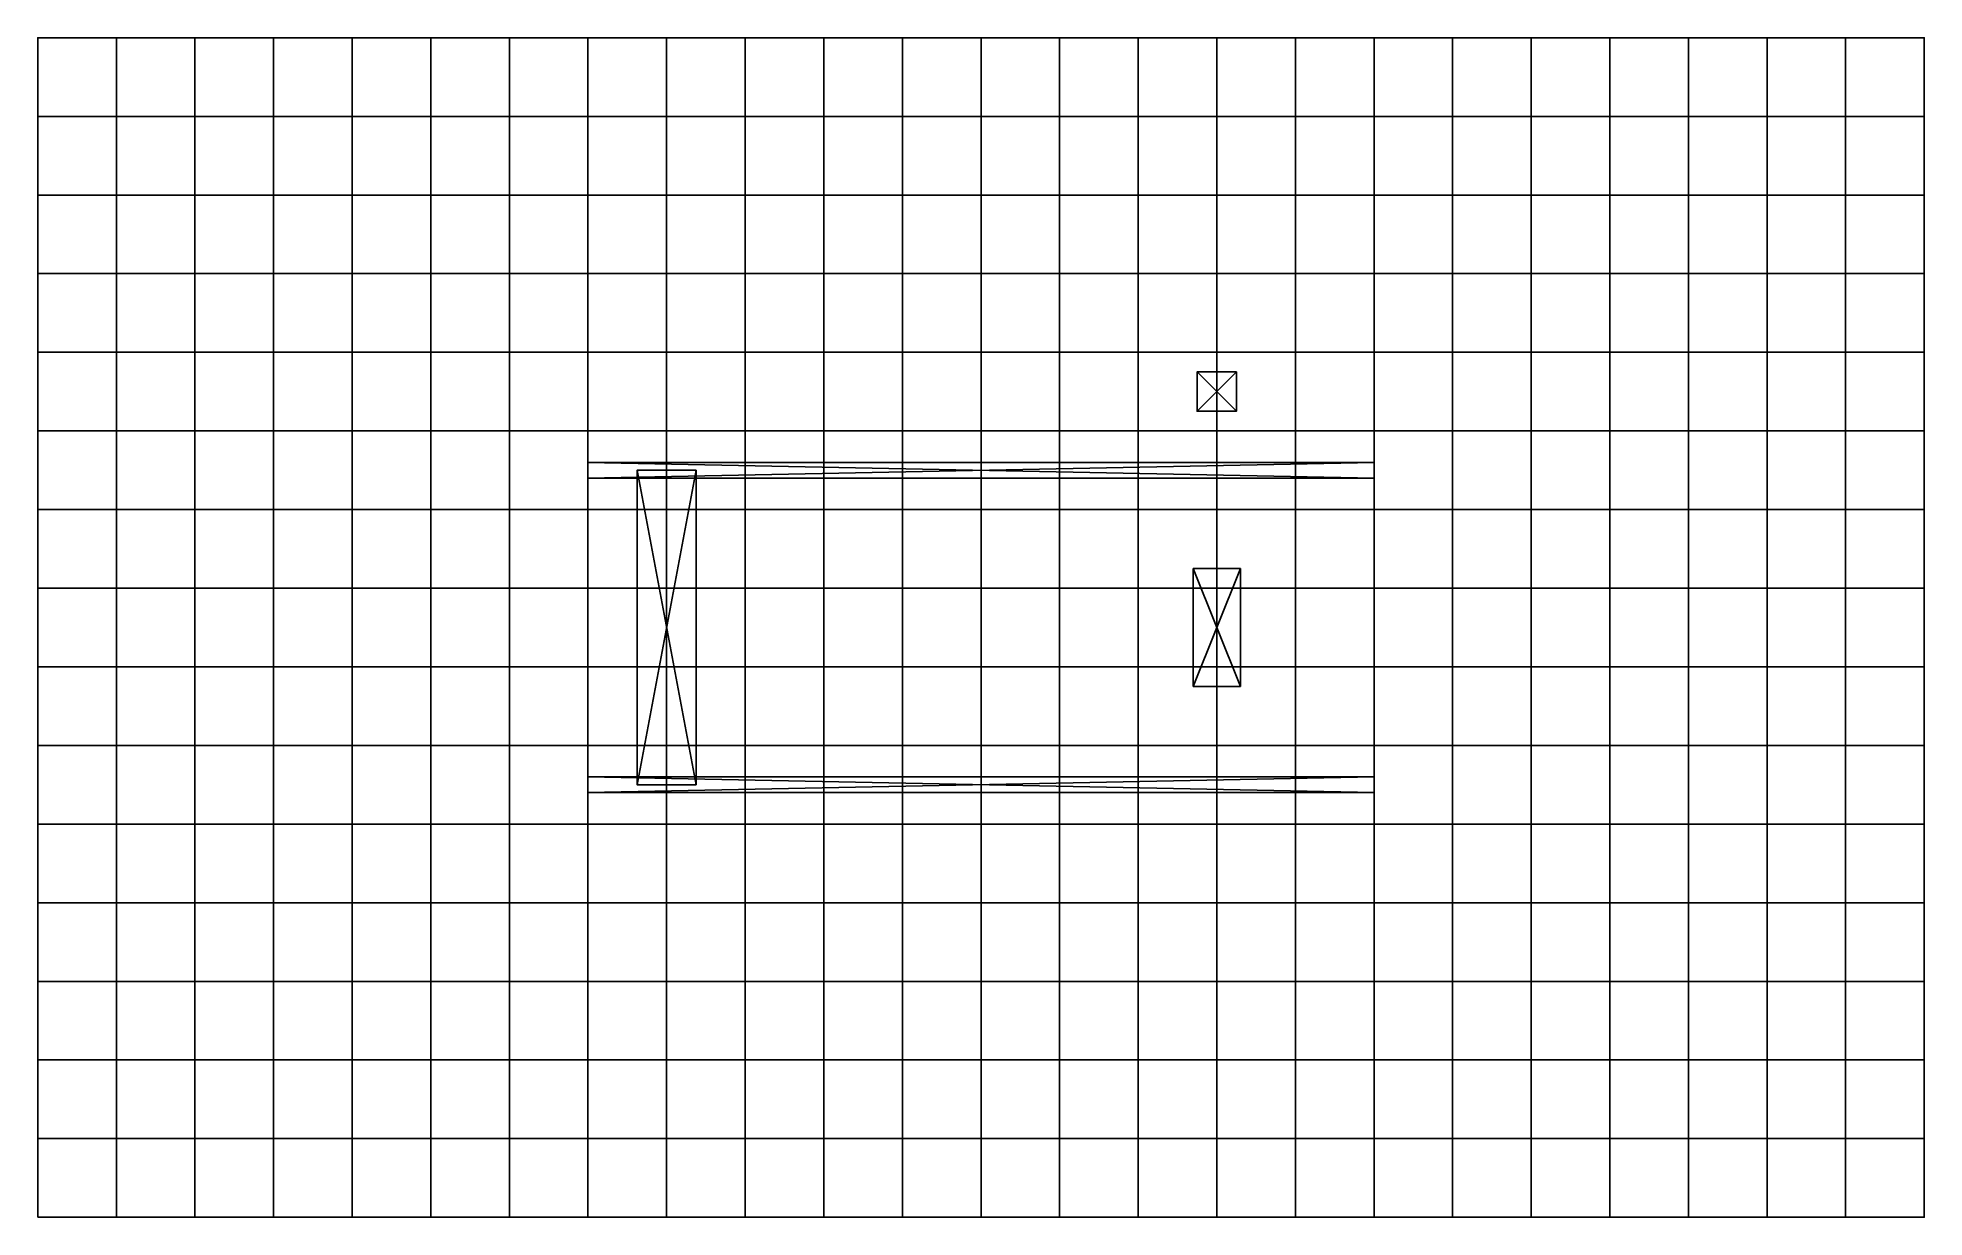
# Model space of a CAD drawing. Header units: metres. Extents: x 0 to 48, y 0 to 30.
import ezdxf

# ---------------------------------------------------------------- set-up
doc = ezdxf.new("R2010")
doc.units = ezdxf.units.M
for name, color, linetype in [('GELAENDE', 3, 'Continuous'), ('MAUER_LINKS', 1, 'Continuous'), ('MAUER_RECHTS', 1, 'Continuous'), ('PFEILER_MITTE', 2, 'Continuous'), ('PFEILER_RAND', 2, 'Continuous'), ('QS_OBERWASSER', 4, 'Continuous'), ('QS_UNTERWASSER', 4, 'Continuous'), ('WEHRKOERPER', 5, 'Continuous')]:
    doc.layers.add(name, color=color, linetype=linetype)

msp = doc.modelspace()

# ---------------------------------------------------------------- linework, layer by layer
at = {"layer": 'GELAENDE'}
for points in [[(0, 28, 99.837), (2, 28, 99.894), (2, 30, 99.954), (0, 30, 99.897)], [(2, 28, 99.894), (4, 28, 99.947), (4, 30, 100.007), (2, 30, 99.954)], [(4, 28, 99.947), (6, 28, 99.993), (6, 30, 100.053), (4, 30, 100.007)], [(6, 28, 99.993), (8, 28, 100.028), (8, 30, 100.088), (6, 30, 100.053)], [(8, 28, 100.028), (10, 28, 100.05), (10, 30, 100.11), (8, 30, 100.088)], [(10, 28, 100.05), (12, 28, 100.057), (12, 30, 100.117), (10, 30, 100.11)], [(12, 28, 100.057), (14, 28, 100.047), (14, 30, 100.106), (12, 30, 100.117)], [(14, 28, 100.047), (16, 28, 100.019), (16, 30, 100.079), (14, 30, 100.106)], [(16, 28, 100.019), (18, 28, 99.975), (18, 30, 100.035), (16, 30, 100.079)], [(18, 28, 99.975), (20, 28, 99.915), (20, 30, 99.975), (18, 30, 100.035)], [(20, 28, 99.915), (22, 28, 99.841), (22, 30, 99.901), (20, 30, 99.975)], [(22, 28, 99.841), (24, 28, 99.757), (24, 30, 99.817), (22, 30, 99.901)], [(24, 28, 99.757), (26, 28, 99.664), (26, 30, 99.724), (24, 30, 99.817)], [(26, 28, 99.664), (28, 28, 99.567), (28, 30, 99.627), (26, 30, 99.724)], [(28, 28, 99.567), (30, 28, 99.47), (30, 30, 99.53), (28, 30, 99.627)], [(30, 28, 99.47), (32, 28, 99.376), (32, 30, 99.436), (30, 30, 99.53)], [(32, 28, 99.376), (34, 28, 99.289), (34, 30, 99.349), (32, 30, 99.436)], [(34, 28, 99.289), (36, 28, 99.212), (36, 30, 99.272), (34, 30, 99.349)], [(36, 28, 99.212), (38, 28, 99.148), (38, 30, 99.208), (36, 30, 99.272)], [(38, 28, 99.148), (40, 28, 99.099), (40, 30, 99.159), (38, 30, 99.208)], [(40, 28, 99.099), (42, 28, 99.067), (42, 30, 99.127), (40, 30, 99.159)], [(42, 28, 99.067), (44, 28, 99.052), (44, 30, 99.112), (42, 30, 99.127)], [(44, 28, 99.052), (46, 28, 99.054), (46, 30, 99.114), (44, 30, 99.112)], [(46, 28, 99.054), (48, 28, 99.072), (48, 30, 99.132), (46, 30, 99.114)], [(0, 26, 99.79), (2, 26, 99.847), (2, 28, 99.894), (0, 28, 99.837)], [(2, 26, 99.847), (4, 26, 99.9), (4, 28, 99.947), (2, 28, 99.894)], [(4, 26, 99.9), (6, 26, 99.946), (6, 28, 99.993), (4, 28, 99.947)], [(6, 26, 99.946), (8, 26, 99.982), (8, 28, 100.028), (6, 28, 99.993)], [(8, 26, 99.982), (10, 26, 100.003), (10, 28, 100.05), (8, 28, 100.028)], [(10, 26, 100.003), (12, 26, 100.01), (12, 28, 100.057), (10, 28, 100.05)], [(12, 26, 100.01), (14, 26, 100), (14, 28, 100.047), (12, 28, 100.057)], [(14, 26, 100), (16, 26, 99.972), (16, 28, 100.019), (14, 28, 100.047)], [(16, 26, 99.972), (18, 26, 99.928), (18, 28, 99.975), (16, 28, 100.019)], [(18, 26, 99.928), (20, 26, 99.868), (20, 28, 99.915), (18, 28, 99.975)], [(20, 26, 99.868), (22, 26, 99.795), (22, 28, 99.841), (20, 28, 99.915)], [(22, 26, 99.795), (24, 26, 99.71), (24, 28, 99.757), (22, 28, 99.841)], [(24, 26, 99.71), (26, 26, 99.617), (26, 28, 99.664), (24, 28, 99.757)], [(26, 26, 99.617), (28, 26, 99.52), (28, 28, 99.567), (26, 28, 99.664)], [(28, 26, 99.52), (30, 26, 99.423), (30, 28, 99.47), (28, 28, 99.567)], [(30, 26, 99.423), (32, 26, 99.329), (32, 28, 99.376), (30, 28, 99.47)], [(32, 26, 99.329), (34, 26, 99.242), (34, 28, 99.289), (32, 28, 99.376)], [(34, 26, 99.242), (36, 26, 99.165), (36, 28, 99.212), (34, 28, 99.289)], [(36, 26, 99.165), (38, 26, 99.101), (38, 28, 99.148), (36, 28, 99.212)], [(38, 26, 99.101), (40, 26, 99.052), (40, 28, 99.099), (38, 28, 99.148)], [(40, 26, 99.052), (42, 26, 99.02), (42, 28, 99.067), (40, 28, 99.099)], [(42, 26, 99.02), (44, 26, 99.005), (44, 28, 99.052), (42, 28, 99.067)], [(44, 26, 99.005), (46, 26, 99.007), (46, 28, 99.054), (44, 28, 99.052)], [(46, 26, 99.007), (48, 26, 99.025), (48, 28, 99.072), (46, 28, 99.054)], [(0, 24, 99.759), (2, 24, 99.816), (2, 26, 99.847), (0, 26, 99.79)], [(2, 24, 99.816), (4, 24, 99.869), (4, 26, 99.9), (2, 26, 99.847)], [(4, 24, 99.869), (6, 24, 99.915), (6, 26, 99.946), (4, 26, 99.9)], [(6, 24, 99.915), (8, 24, 99.95), (8, 26, 99.982), (6, 26, 99.946)], [(8, 24, 99.95), (10, 24, 99.972), (10, 26, 100.003), (8, 26, 99.982)], [(10, 24, 99.972), (12, 24, 99.979), (12, 26, 100.01), (10, 26, 100.003)], [(12, 24, 99.979), (14, 24, 99.969), (14, 26, 100), (12, 26, 100.01)], [(14, 24, 99.969), (16, 24, 99.941), (16, 26, 99.972), (14, 26, 100)], [(16, 24, 99.941), (18, 24, 99.897), (18, 26, 99.928), (16, 26, 99.972)], [(18, 24, 99.897), (20, 24, 99.837), (20, 26, 99.868), (18, 26, 99.928)], [(20, 24, 99.837), (22, 24, 99.763), (22, 26, 99.795), (20, 26, 99.868)], [(22, 24, 99.763), (24, 24, 99.679), (24, 26, 99.71), (22, 26, 99.795)], [(24, 24, 99.679), (26, 24, 99.586), (26, 26, 99.617), (24, 26, 99.71)], [(26, 24, 99.586), (28, 24, 99.489), (28, 26, 99.52), (26, 26, 99.617)], [(28, 24, 99.489), (30, 24, 99.392), (30, 26, 99.423), (28, 26, 99.52)], [(30, 24, 99.392), (32, 24, 99.298), (32, 26, 99.329), (30, 26, 99.423)], [(32, 24, 99.298), (34, 24, 99.211), (34, 26, 99.242), (32, 26, 99.329)], [(34, 24, 99.211), (36, 24, 99.134), (36, 26, 99.165), (34, 26, 99.242)], [(36, 24, 99.134), (38, 24, 99.07), (38, 26, 99.101), (36, 26, 99.165)], [(38, 24, 99.07), (40, 24, 99.021), (40, 26, 99.052), (38, 26, 99.101)], [(40, 24, 99.021), (42, 24, 98.989), (42, 26, 99.02), (40, 26, 99.052)], [(42, 24, 98.989), (44, 24, 98.974), (44, 26, 99.005), (42, 26, 99.02)], [(44, 24, 98.974), (46, 24, 98.976), (46, 26, 99.007), (44, 26, 99.005)], [(46, 24, 98.976), (48, 24, 98.994), (48, 26, 99.025), (46, 26, 99.007)], [(0, 22, 99.728), (2, 22, 99.785), (2, 24, 99.816), (0, 24, 99.759)], [(2, 22, 99.785), (4, 22, 99.839), (4, 24, 99.869), (2, 24, 99.816)], [(4, 22, 99.839), (6, 22, 99.884), (6, 24, 99.915), (4, 24, 99.869)], [(6, 22, 99.884), (8, 22, 99.92), (8, 24, 99.95), (6, 24, 99.915)], [(8, 22, 99.92), (10, 22, 99.942), (10, 24, 99.972), (8, 24, 99.95)], [(10, 22, 99.942), (12, 22, 99.948), (12, 24, 99.979), (10, 24, 99.972)], [(12, 22, 99.948), (14, 22, 99.938), (14, 24, 99.969), (12, 24, 99.979)], [(14, 22, 99.938), (16, 22, 99.911), (16, 24, 99.941), (14, 24, 99.969)], [(16, 22, 99.911), (18, 22, 99.866), (18, 24, 99.897), (16, 24, 99.941)], [(18, 22, 99.866), (20, 22, 99.806), (20, 24, 99.837), (18, 24, 99.897)], [(20, 22, 99.806), (22, 22, 99.733), (22, 24, 99.763), (20, 24, 99.837)], [(22, 22, 99.733), (24, 22, 99.648), (24, 24, 99.679), (22, 24, 99.763)], [(24, 22, 99.648), (26, 22, 99.556), (26, 24, 99.586), (24, 24, 99.679)], [(26, 22, 99.556), (28, 22, 99.459), (28, 24, 99.489), (26, 24, 99.586)], [(28, 22, 99.459), (30, 22, 99.361), (30, 24, 99.392), (28, 24, 99.489)], [(30, 22, 99.361), (32, 22, 99.267), (32, 24, 99.298), (30, 24, 99.392)], [(32, 22, 99.267), (34, 22, 99.18), (34, 24, 99.211), (32, 24, 99.298)], [(34, 22, 99.18), (36, 22, 99.103), (36, 24, 99.134), (34, 24, 99.211)], [(36, 22, 99.103), (38, 22, 99.039), (38, 24, 99.07), (36, 24, 99.134)], [(38, 22, 99.039), (40, 22, 98.991), (40, 24, 99.021), (38, 24, 99.07)], [(40, 22, 98.991), (42, 22, 98.958), (42, 24, 98.989), (40, 24, 99.021)], [(42, 22, 98.958), (44, 22, 98.943), (44, 24, 98.974), (42, 24, 98.989)], [(44, 22, 98.943), (46, 22, 98.945), (46, 24, 98.976), (44, 24, 98.974)], [(46, 22, 98.945), (48, 22, 98.963), (48, 24, 98.994), (46, 24, 98.976)], [(0, 20, 99.604), (2, 20, 99.661), (2, 22, 99.785), (0, 22, 99.728)], [(2, 20, 99.661), (4, 20, 99.715), (4, 22, 99.839), (2, 22, 99.785)], [(4, 20, 99.715), (6, 20, 99.761), (6, 22, 99.884), (4, 22, 99.839)], [(6, 20, 99.761), (8, 20, 99.796), (8, 22, 99.92), (6, 22, 99.884)], [(8, 20, 99.796), (10, 20, 99.818), (10, 22, 99.942), (8, 22, 99.92)], [(10, 20, 99.818), (12, 20, 99.824), (12, 22, 99.948), (10, 22, 99.942)], [(12, 20, 99.824), (14, 20, 99.814), (14, 22, 99.938), (12, 22, 99.948)], [(14, 20, 99.814), (16, 20, 99.787), (16, 22, 99.911), (14, 22, 99.938)], [(16, 20, 99.787), (18, 20, 99.742), (18, 22, 99.866), (16, 22, 99.911)], [(18, 20, 99.742), (20, 20, 99.682), (20, 22, 99.806), (18, 22, 99.866)], [(20, 20, 99.682), (22, 20, 99.609), (22, 22, 99.733), (20, 22, 99.806)], [(22, 20, 99.609), (24, 20, 99.524), (24, 22, 99.648), (22, 22, 99.733)], [(24, 20, 99.524), (26, 20, 99.432), (26, 22, 99.556), (24, 22, 99.648)], [(26, 20, 99.432), (28, 20, 99.335), (28, 22, 99.459), (26, 22, 99.556)], [(28, 20, 99.335), (30, 20, 99.237), (30, 22, 99.361), (28, 22, 99.459)], [(30, 20, 99.237), (32, 20, 99.143), (32, 22, 99.267), (30, 22, 99.361)], [(32, 20, 99.143), (34, 20, 99.056), (34, 22, 99.18), (32, 22, 99.267)], [(34, 20, 99.056), (36, 20, 98.979), (36, 22, 99.103), (34, 22, 99.18)], [(36, 20, 98.979), (38, 20, 98.915), (38, 22, 99.039), (36, 22, 99.103)], [(38, 20, 98.915), (40, 20, 98.867), (40, 22, 98.991), (38, 22, 99.039)], [(40, 20, 98.867), (42, 20, 98.835), (42, 22, 98.958), (40, 22, 98.991)], [(42, 20, 98.835), (44, 20, 98.82), (44, 22, 98.943), (42, 22, 98.958)], [(44, 20, 98.82), (46, 20, 98.822), (46, 22, 98.945), (44, 22, 98.943)], [(46, 20, 98.822), (48, 20, 98.839), (48, 22, 98.963), (46, 22, 98.945)], [(0, 18, 99.214), (2, 18, 99.271), (2, 20, 99.661), (0, 20, 99.604)], [(2, 18, 99.271), (4, 18, 99.324), (4, 20, 99.715), (2, 20, 99.661)], [(4, 18, 99.324), (6, 18, 99.37), (6, 20, 99.761), (4, 20, 99.715)], [(6, 18, 99.37), (8, 18, 99.406), (8, 20, 99.796), (6, 20, 99.761)], [(8, 18, 99.406), (10, 18, 99.428), (10, 20, 99.818), (8, 20, 99.796)], [(10, 18, 99.428), (12, 18, 99.434), (12, 20, 99.824), (10, 20, 99.818)], [(12, 18, 99.434), (14, 18, 99.424), (14, 20, 99.814), (12, 20, 99.824)], [(14, 18, 99.424), (16, 18, 99.396), (16, 20, 99.787), (14, 20, 99.814)], [(16, 18, 99.396), (18, 18, 99.352), (18, 20, 99.742), (16, 20, 99.787)], [(18, 18, 99.352), (20, 18, 99.292), (20, 20, 99.682), (18, 20, 99.742)], [(20, 18, 99.292), (22, 18, 99.219), (22, 20, 99.609), (20, 20, 99.682)], [(22, 18, 99.219), (24, 18, 99.134), (24, 20, 99.524), (22, 20, 99.609)], [(24, 18, 99.134), (26, 18, 99.041), (26, 20, 99.432), (24, 20, 99.524)], [(26, 18, 99.041), (28, 18, 98.945), (28, 20, 99.335), (26, 20, 99.432)], [(28, 18, 98.945), (30, 18, 98.847), (30, 20, 99.237), (28, 20, 99.335)], [(30, 18, 98.847), (32, 18, 98.753), (32, 20, 99.143), (30, 20, 99.237)], [(32, 18, 98.753), (34, 18, 98.666), (34, 20, 99.056), (32, 20, 99.143)], [(34, 18, 98.666), (36, 18, 98.589), (36, 20, 98.979), (34, 20, 99.056)], [(36, 18, 98.589), (38, 18, 98.525), (38, 20, 98.915), (36, 20, 98.979)], [(38, 18, 98.525), (40, 18, 98.476), (40, 20, 98.867), (38, 20, 98.915)], [(40, 18, 98.476), (42, 18, 98.444), (42, 20, 98.835), (40, 20, 98.867)], [(42, 18, 98.444), (44, 18, 98.429), (44, 20, 98.82), (42, 20, 98.835)], [(44, 18, 98.429), (46, 18, 98.431), (46, 20, 98.822), (44, 20, 98.82)], [(46, 18, 98.431), (48, 18, 98.449), (48, 20, 98.839), (46, 20, 98.822)], [(0, 16, 98.73), (2, 16, 98.787), (2, 18, 99.271), (0, 18, 99.214)], [(2, 16, 98.787), (4, 16, 98.841), (4, 18, 99.324), (2, 18, 99.271)], [(4, 16, 98.841), (6, 16, 98.887), (6, 18, 99.37), (4, 18, 99.324)], [(6, 16, 98.887), (8, 16, 98.922), (8, 18, 99.406), (6, 18, 99.37)], [(8, 16, 98.922), (10, 16, 98.944), (10, 18, 99.428), (8, 18, 99.406)], [(10, 16, 98.944), (12, 16, 98.95), (12, 18, 99.434), (10, 18, 99.428)], [(12, 16, 98.95), (14, 16, 98.94), (14, 18, 99.424), (12, 18, 99.434)], [(14, 16, 98.94), (16, 16, 98.913), (16, 18, 99.396), (14, 18, 99.424)], [(16, 16, 98.913), (18, 16, 98.868), (18, 18, 99.352), (16, 18, 99.396)], [(18, 16, 98.868), (20, 16, 98.809), (20, 18, 99.292), (18, 18, 99.352)], [(20, 16, 98.809), (22, 16, 98.735), (22, 18, 99.219), (20, 18, 99.292)], [(22, 16, 98.735), (24, 16, 98.65), (24, 18, 99.134), (22, 18, 99.219)], [(24, 16, 98.65), (26, 16, 98.558), (26, 18, 99.041), (24, 18, 99.134)], [(26, 16, 98.558), (28, 16, 98.461), (28, 18, 98.945), (26, 18, 99.041)], [(28, 16, 98.461), (30, 16, 98.363), (30, 18, 98.847), (28, 18, 98.945)], [(30, 16, 98.363), (32, 16, 98.269), (32, 18, 98.753), (30, 18, 98.847)], [(32, 16, 98.269), (34, 16, 98.182), (34, 18, 98.666), (32, 18, 98.753)], [(34, 16, 98.182), (36, 16, 98.105), (36, 18, 98.589), (34, 18, 98.666)], [(36, 16, 98.105), (38, 16, 98.041), (38, 18, 98.525), (36, 18, 98.589)], [(38, 16, 98.041), (40, 16, 97.993), (40, 18, 98.476), (38, 18, 98.525)], [(40, 16, 97.993), (42, 16, 97.961), (42, 18, 98.444), (40, 18, 98.476)], [(42, 16, 97.961), (44, 16, 97.946), (44, 18, 98.429), (42, 18, 98.444)], [(44, 16, 97.946), (46, 16, 97.948), (46, 18, 98.431), (44, 18, 98.429)], [(46, 16, 97.948), (48, 16, 97.966), (48, 18, 98.449), (46, 18, 98.431)], [(0, 14, 98.79), (2, 14, 98.847), (2, 16, 98.787), (0, 16, 98.73)], [(2, 14, 98.847), (4, 14, 98.901), (4, 16, 98.841), (2, 16, 98.787)], [(4, 14, 98.901), (6, 14, 98.946), (6, 16, 98.887), (4, 16, 98.841)], [(6, 14, 98.946), (8, 14, 98.982), (8, 16, 98.922), (6, 16, 98.887)], [(8, 14, 98.982), (10, 14, 99.004), (10, 16, 98.944), (8, 16, 98.922)], [(10, 14, 99.004), (12, 14, 99.01), (12, 16, 98.95), (10, 16, 98.944)], [(12, 14, 99.01), (14, 14, 99), (14, 16, 98.94), (12, 16, 98.95)], [(14, 14, 99), (16, 14, 98.973), (16, 16, 98.913), (14, 16, 98.94)], [(16, 14, 98.973), (18, 14, 98.928), (18, 16, 98.868), (16, 16, 98.913)], [(18, 14, 98.928), (20, 14, 98.868), (20, 16, 98.809), (18, 16, 98.868)], [(20, 14, 98.868), (22, 14, 98.795), (22, 16, 98.735), (20, 16, 98.809)], [(22, 14, 98.795), (24, 14, 98.71), (24, 16, 98.65), (22, 16, 98.735)], [(24, 14, 98.71), (26, 14, 98.618), (26, 16, 98.558), (24, 16, 98.65)], [(26, 14, 98.618), (28, 14, 98.521), (28, 16, 98.461), (26, 16, 98.558)], [(28, 14, 98.521), (30, 14, 98.423), (30, 16, 98.363), (28, 16, 98.461)], [(30, 14, 98.423), (32, 14, 98.329), (32, 16, 98.269), (30, 16, 98.363)], [(32, 14, 98.329), (34, 14, 98.242), (34, 16, 98.182), (32, 16, 98.269)], [(34, 14, 98.242), (36, 14, 98.165), (36, 16, 98.105), (34, 16, 98.182)], [(36, 14, 98.165), (38, 14, 98.101), (38, 16, 98.041), (36, 16, 98.105)], [(38, 14, 98.101), (40, 14, 98.053), (40, 16, 97.993), (38, 16, 98.041)], [(40, 14, 98.053), (42, 14, 98.02), (42, 16, 97.961), (40, 16, 97.993)], [(42, 14, 98.02), (44, 14, 98.005), (44, 16, 97.946), (42, 16, 97.961)], [(44, 14, 98.005), (46, 14, 98.007), (46, 16, 97.948), (44, 16, 97.946)], [(46, 14, 98.007), (48, 14, 98.025), (48, 16, 97.966), (46, 16, 97.948)], [(0, 12, 99.389), (2, 12, 99.446), (2, 14, 98.847), (0, 14, 98.79)], [(2, 12, 99.446), (4, 12, 99.499), (4, 14, 98.901), (2, 14, 98.847)], [(4, 12, 99.499), (6, 12, 99.545), (6, 14, 98.946), (4, 14, 98.901)], [(6, 12, 99.545), (8, 12, 99.58), (8, 14, 98.982), (6, 14, 98.946)], [(8, 12, 99.58), (10, 12, 99.602), (10, 14, 99.004), (8, 14, 98.982)], [(10, 12, 99.602), (12, 12, 99.609), (12, 14, 99.01), (10, 14, 99.004)], [(12, 12, 99.609), (14, 12, 99.599), (14, 14, 99), (12, 14, 99.01)], [(14, 12, 99.599), (16, 12, 99.571), (16, 14, 98.973), (14, 14, 99)], [(16, 12, 99.571), (18, 12, 99.527), (18, 14, 98.928), (16, 14, 98.973)], [(18, 12, 99.527), (20, 12, 99.467), (20, 14, 98.868), (18, 14, 98.928)], [(20, 12, 99.467), (22, 12, 99.393), (22, 14, 98.795), (20, 14, 98.868)], [(22, 12, 99.393), (24, 12, 99.309), (24, 14, 98.71), (22, 14, 98.795)], [(24, 12, 99.309), (26, 12, 99.216), (26, 14, 98.618), (24, 14, 98.71)], [(26, 12, 99.216), (28, 12, 99.119), (28, 14, 98.521), (26, 14, 98.618)], [(28, 12, 99.119), (30, 12, 99.022), (30, 14, 98.423), (28, 14, 98.521)], [(30, 12, 99.022), (32, 12, 98.928), (32, 14, 98.329), (30, 14, 98.423)], [(32, 12, 98.928), (34, 12, 98.841), (34, 14, 98.242), (32, 14, 98.329)], [(34, 12, 98.841), (36, 12, 98.764), (36, 14, 98.165), (34, 14, 98.242)], [(36, 12, 98.764), (38, 12, 98.7), (38, 14, 98.101), (36, 14, 98.165)], [(38, 12, 98.7), (40, 12, 98.651), (40, 14, 98.053), (38, 14, 98.101)], [(40, 12, 98.651), (42, 12, 98.619), (42, 14, 98.02), (40, 14, 98.053)], [(42, 12, 98.619), (44, 12, 98.604), (44, 14, 98.005), (42, 14, 98.02)], [(44, 12, 98.604), (46, 12, 98.606), (46, 14, 98.007), (44, 14, 98.005)], [(46, 12, 98.606), (48, 12, 98.624), (48, 14, 98.025), (46, 14, 98.007)], [(0, 10, 99.88), (2, 10, 99.937), (2, 12, 99.446), (0, 12, 99.389)], [(2, 10, 99.937), (4, 10, 99.99), (4, 12, 99.499), (2, 12, 99.446)], [(4, 10, 99.99), (6, 10, 100.036), (6, 12, 99.545), (4, 12, 99.499)], [(6, 10, 100.036), (8, 10, 100.071), (8, 12, 99.58), (6, 12, 99.545)], [(8, 10, 100.071), (10, 10, 100.093), (10, 12, 99.602), (8, 12, 99.58)], [(10, 10, 100.093), (12, 10, 100.1), (12, 12, 99.609), (10, 12, 99.602)], [(12, 10, 100.1), (14, 10, 100.089), (14, 12, 99.599), (12, 12, 99.609)], [(14, 10, 100.089), (16, 10, 100.062), (16, 12, 99.571), (14, 12, 99.599)], [(16, 10, 100.062), (18, 10, 100.018), (18, 12, 99.527), (16, 12, 99.571)], [(18, 10, 100.018), (20, 10, 99.958), (20, 12, 99.467), (18, 12, 99.527)], [(20, 10, 99.958), (22, 10, 99.884), (22, 12, 99.393), (20, 12, 99.467)], [(22, 10, 99.884), (24, 10, 99.8), (24, 12, 99.309), (22, 12, 99.393)], [(24, 10, 99.8), (26, 10, 99.707), (26, 12, 99.216), (24, 12, 99.309)], [(26, 10, 99.707), (28, 10, 99.61), (28, 12, 99.119), (26, 12, 99.216)], [(28, 10, 99.61), (30, 10, 99.513), (30, 12, 99.022), (28, 12, 99.119)], [(30, 10, 99.513), (32, 10, 99.419), (32, 12, 98.928), (30, 12, 99.022)], [(32, 10, 99.419), (34, 10, 99.332), (34, 12, 98.841), (32, 12, 98.928)], [(34, 10, 99.332), (36, 10, 99.255), (36, 12, 98.764), (34, 12, 98.841)], [(36, 10, 99.255), (38, 10, 99.191), (38, 12, 98.7), (36, 12, 98.764)], [(38, 10, 99.191), (40, 10, 99.142), (40, 12, 98.651), (38, 12, 98.7)], [(40, 10, 99.142), (42, 10, 99.11), (42, 12, 98.619), (40, 12, 98.651)], [(42, 10, 99.11), (44, 10, 99.095), (44, 12, 98.604), (42, 12, 98.619)], [(44, 10, 99.095), (46, 10, 99.097), (46, 12, 98.606), (44, 12, 98.604)], [(46, 10, 99.097), (48, 10, 99.115), (48, 12, 98.624), (46, 12, 98.606)], [(0, 8, 100.082), (2, 8, 100.139), (2, 10, 99.937), (0, 10, 99.88)], [(2, 8, 100.139), (4, 8, 100.192), (4, 10, 99.99), (2, 10, 99.937)], [(4, 8, 100.192), (6, 8, 100.238), (6, 10, 100.036), (4, 10, 99.99)], [(6, 8, 100.238), (8, 8, 100.274), (8, 10, 100.071), (6, 10, 100.036)], [(8, 8, 100.274), (10, 8, 100.295), (10, 10, 100.093), (8, 10, 100.071)], [(10, 8, 100.295), (12, 8, 100.302), (12, 10, 100.1), (10, 10, 100.093)], [(12, 8, 100.302), (14, 8, 100.292), (14, 10, 100.089), (12, 10, 100.1)], [(14, 8, 100.292), (16, 8, 100.264), (16, 10, 100.062), (14, 10, 100.089)], [(16, 8, 100.264), (18, 8, 100.22), (18, 10, 100.018), (16, 10, 100.062)], [(18, 8, 100.22), (20, 8, 100.16), (20, 10, 99.958), (18, 10, 100.018)], [(20, 8, 100.16), (22, 8, 100.086), (22, 10, 99.884), (20, 10, 99.958)], [(22, 8, 100.086), (24, 8, 100.002), (24, 10, 99.8), (22, 10, 99.884)], [(24, 8, 100.002), (26, 8, 99.909), (26, 10, 99.707), (24, 10, 99.8)], [(26, 8, 99.909), (28, 8, 99.812), (28, 10, 99.61), (26, 10, 99.707)], [(28, 8, 99.812), (30, 8, 99.715), (30, 10, 99.513), (28, 10, 99.61)], [(30, 8, 99.715), (32, 8, 99.621), (32, 10, 99.419), (30, 10, 99.513)], [(32, 8, 99.621), (34, 8, 99.534), (34, 10, 99.332), (32, 10, 99.419)], [(34, 8, 99.534), (36, 8, 99.457), (36, 10, 99.255), (34, 10, 99.332)], [(36, 8, 99.457), (38, 8, 99.393), (38, 10, 99.191), (36, 10, 99.255)], [(38, 8, 99.393), (40, 8, 99.344), (40, 10, 99.142), (38, 10, 99.191)], [(40, 8, 99.344), (42, 8, 99.312), (42, 10, 99.11), (40, 10, 99.142)], [(42, 8, 99.312), (44, 8, 99.297), (44, 10, 99.095), (42, 10, 99.11)], [(44, 8, 99.297), (46, 8, 99.299), (46, 10, 99.097), (44, 10, 99.095)], [(46, 8, 99.299), (48, 8, 99.317), (48, 10, 99.115), (46, 10, 99.097)], [(0, 6, 100.162), (2, 6, 100.219), (2, 8, 100.139), (0, 8, 100.082)], [(2, 6, 100.219), (4, 6, 100.273), (4, 8, 100.192), (2, 8, 100.139)], [(4, 6, 100.273), (6, 6, 100.318), (6, 8, 100.238), (4, 8, 100.192)], [(6, 6, 100.318), (8, 6, 100.354), (8, 8, 100.274), (6, 8, 100.238)], [(8, 6, 100.354), (10, 6, 100.376), (10, 8, 100.295), (8, 8, 100.274)], [(10, 6, 100.376), (12, 6, 100.382), (12, 8, 100.302), (10, 8, 100.295)], [(12, 6, 100.382), (14, 6, 100.372), (14, 8, 100.292), (12, 8, 100.302)], [(14, 6, 100.372), (16, 6, 100.345), (16, 8, 100.264), (14, 8, 100.292)], [(16, 6, 100.345), (18, 6, 100.3), (18, 8, 100.22), (16, 8, 100.264)], [(18, 6, 100.3), (20, 6, 100.24), (20, 8, 100.16), (18, 8, 100.22)], [(20, 6, 100.24), (22, 6, 100.167), (22, 8, 100.086), (20, 8, 100.16)], [(22, 6, 100.167), (24, 6, 100.082), (24, 8, 100.002), (22, 8, 100.086)], [(24, 6, 100.082), (26, 6, 99.99), (26, 8, 99.909), (24, 8, 100.002)], [(26, 6, 99.99), (28, 6, 99.893), (28, 8, 99.812), (26, 8, 99.909)], [(28, 6, 99.893), (30, 6, 99.795), (30, 8, 99.715), (28, 8, 99.812)], [(30, 6, 99.795), (32, 6, 99.701), (32, 8, 99.621), (30, 8, 99.715)], [(32, 6, 99.701), (34, 6, 99.614), (34, 8, 99.534), (32, 8, 99.621)], [(34, 6, 99.614), (36, 6, 99.537), (36, 8, 99.457), (34, 8, 99.534)], [(36, 6, 99.537), (38, 6, 99.473), (38, 8, 99.393), (36, 8, 99.457)], [(38, 6, 99.473), (40, 6, 99.425), (40, 8, 99.344), (38, 8, 99.393)], [(40, 6, 99.425), (42, 6, 99.392), (42, 8, 99.312), (40, 8, 99.344)], [(42, 6, 99.392), (44, 6, 99.377), (44, 8, 99.297), (42, 8, 99.312)], [(44, 6, 99.377), (46, 6, 99.379), (46, 8, 99.299), (44, 8, 99.297)], [(46, 6, 99.379), (48, 6, 99.397), (48, 8, 99.317), (46, 8, 99.299)], [(0, 4, 100.21), (2, 4, 100.267), (2, 6, 100.219), (0, 6, 100.162)], [(2, 4, 100.267), (4, 4, 100.321), (4, 6, 100.273), (2, 6, 100.219)], [(4, 4, 100.321), (6, 4, 100.367), (6, 6, 100.318), (4, 6, 100.273)], [(6, 4, 100.367), (8, 4, 100.402), (8, 6, 100.354), (6, 6, 100.318)], [(8, 4, 100.402), (10, 4, 100.424), (10, 6, 100.376), (8, 6, 100.354)], [(10, 4, 100.424), (12, 4, 100.43), (12, 6, 100.382), (10, 6, 100.376)], [(12, 4, 100.43), (14, 4, 100.42), (14, 6, 100.372), (12, 6, 100.382)], [(14, 4, 100.42), (16, 4, 100.393), (16, 6, 100.345), (14, 6, 100.372)], [(16, 4, 100.393), (18, 4, 100.348), (18, 6, 100.3), (16, 6, 100.345)], [(18, 4, 100.348), (20, 4, 100.289), (20, 6, 100.24), (18, 6, 100.3)], [(20, 4, 100.289), (22, 4, 100.215), (22, 6, 100.167), (20, 6, 100.24)], [(22, 4, 100.215), (24, 4, 100.13), (24, 6, 100.082), (22, 6, 100.167)], [(24, 4, 100.13), (26, 4, 100.038), (26, 6, 99.99), (24, 6, 100.082)], [(26, 4, 100.038), (28, 4, 99.941), (28, 6, 99.893), (26, 6, 99.99)], [(28, 4, 99.941), (30, 4, 99.844), (30, 6, 99.795), (28, 6, 99.893)], [(30, 4, 99.844), (32, 4, 99.749), (32, 6, 99.701), (30, 6, 99.795)], [(32, 4, 99.749), (34, 4, 99.662), (34, 6, 99.614), (32, 6, 99.701)], [(34, 4, 99.662), (36, 4, 99.585), (36, 6, 99.537), (34, 6, 99.614)], [(36, 4, 99.585), (38, 4, 99.521), (38, 6, 99.473), (36, 6, 99.537)], [(38, 4, 99.521), (40, 4, 99.473), (40, 6, 99.425), (38, 6, 99.473)], [(40, 4, 99.473), (42, 4, 99.441), (42, 6, 99.392), (40, 6, 99.425)], [(42, 4, 99.441), (44, 4, 99.426), (44, 6, 99.377), (42, 6, 99.392)], [(44, 4, 99.426), (46, 4, 99.428), (46, 6, 99.379), (44, 6, 99.377)], [(46, 4, 99.428), (48, 4, 99.446), (48, 6, 99.397), (46, 6, 99.379)], [(0, 2, 100.24), (2, 2, 100.297), (2, 4, 100.267), (0, 4, 100.21)], [(2, 2, 100.297), (4, 2, 100.35), (4, 4, 100.321), (2, 4, 100.267)], [(4, 2, 100.35), (6, 2, 100.396), (6, 4, 100.367), (4, 4, 100.321)], [(6, 2, 100.396), (8, 2, 100.432), (8, 4, 100.402), (6, 4, 100.367)], [(8, 2, 100.432), (10, 2, 100.454), (10, 4, 100.424), (8, 4, 100.402)], [(10, 2, 100.454), (12, 2, 100.46), (12, 4, 100.43), (10, 4, 100.424)], [(12, 2, 100.46), (14, 2, 100.45), (14, 4, 100.42), (12, 4, 100.43)], [(14, 2, 100.45), (16, 2, 100.422), (16, 4, 100.393), (14, 4, 100.42)], [(16, 2, 100.422), (18, 2, 100.378), (18, 4, 100.348), (16, 4, 100.393)], [(18, 2, 100.378), (20, 2, 100.318), (20, 4, 100.289), (18, 4, 100.348)], [(20, 2, 100.318), (22, 2, 100.245), (22, 4, 100.215), (20, 4, 100.289)], [(22, 2, 100.245), (24, 2, 100.16), (24, 4, 100.13), (22, 4, 100.215)], [(24, 2, 100.16), (26, 2, 100.067), (26, 4, 100.038), (24, 4, 100.13)], [(26, 2, 100.067), (28, 2, 99.971), (28, 4, 99.941), (26, 4, 100.038)], [(28, 2, 99.971), (30, 2, 99.873), (30, 4, 99.844), (28, 4, 99.941)], [(30, 2, 99.873), (32, 2, 99.779), (32, 4, 99.749), (30, 4, 99.844)], [(32, 2, 99.779), (34, 2, 99.692), (34, 4, 99.662), (32, 4, 99.749)], [(34, 2, 99.692), (36, 2, 99.615), (36, 4, 99.585), (34, 4, 99.662)], [(36, 2, 99.615), (38, 2, 99.551), (38, 4, 99.521), (36, 4, 99.585)], [(38, 2, 99.551), (40, 2, 99.502), (40, 4, 99.473), (38, 4, 99.521)], [(40, 2, 99.502), (42, 2, 99.47), (42, 4, 99.441), (40, 4, 99.473)], [(42, 2, 99.47), (44, 2, 99.455), (44, 4, 99.426), (42, 4, 99.441)], [(44, 2, 99.455), (46, 2, 99.457), (46, 4, 99.428), (44, 4, 99.426)], [(46, 2, 99.457), (48, 2, 99.475), (48, 4, 99.446), (46, 4, 99.428)], [(0, 0, 100.25), (2, 0, 100.307), (2, 2, 100.297), (0, 2, 100.24)], [(2, 0, 100.307), (4, 0, 100.36), (4, 2, 100.35), (2, 2, 100.297)], [(4, 0, 100.36), (6, 0, 100.406), (6, 2, 100.396), (4, 2, 100.35)], [(6, 0, 100.406), (8, 0, 100.442), (8, 2, 100.432), (6, 2, 100.396)], [(8, 0, 100.442), (10, 0, 100.464), (10, 2, 100.454), (8, 2, 100.432)], [(10, 0, 100.464), (12, 0, 100.47), (12, 2, 100.46), (10, 2, 100.454)], [(12, 0, 100.47), (14, 0, 100.46), (14, 2, 100.45), (12, 2, 100.46)], [(14, 0, 100.46), (16, 0, 100.433), (16, 2, 100.422), (14, 2, 100.45)], [(16, 0, 100.433), (18, 0, 100.388), (18, 2, 100.378), (16, 2, 100.422)], [(18, 0, 100.388), (20, 0, 100.328), (20, 2, 100.318), (18, 2, 100.378)], [(20, 0, 100.328), (22, 0, 100.255), (22, 2, 100.245), (20, 2, 100.318)], [(22, 0, 100.255), (24, 0, 100.17), (24, 2, 100.16), (22, 2, 100.245)], [(24, 0, 100.17), (26, 0, 100.078), (26, 2, 100.067), (24, 2, 100.16)], [(26, 0, 100.078), (28, 0, 99.981), (28, 2, 99.971), (26, 2, 100.067)], [(28, 0, 99.981), (30, 0, 99.883), (30, 2, 99.873), (28, 2, 99.971)], [(30, 0, 99.883), (32, 0, 99.789), (32, 2, 99.779), (30, 2, 99.873)], [(32, 0, 99.789), (34, 0, 99.702), (34, 2, 99.692), (32, 2, 99.779)], [(34, 0, 99.702), (36, 0, 99.625), (36, 2, 99.615), (34, 2, 99.692)], [(36, 0, 99.625), (38, 0, 99.561), (38, 2, 99.551), (36, 2, 99.615)], [(38, 0, 99.561), (40, 0, 99.512), (40, 2, 99.502), (38, 2, 99.551)], [(40, 0, 99.512), (42, 0, 99.48), (42, 2, 99.47), (40, 2, 99.502)], [(42, 0, 99.48), (44, 0, 99.465), (44, 2, 99.455), (42, 2, 99.47)], [(44, 0, 99.465), (46, 0, 99.467), (46, 2, 99.457), (44, 2, 99.455)], [(46, 0, 99.467), (48, 0, 99.485), (48, 2, 99.475), (46, 2, 99.457)]]:
    msp.add_3dface(points, dxfattribs=at)
at = {"layer": 'QS_OBERWASSER'}
msp.add_lwpolyline([(10, 6), (10, 24)], dxfattribs=at)
at = {"layer": 'QS_UNTERWASSER'}
msp.add_lwpolyline([(38, 6), (38, 24)], dxfattribs=at)

# ---------------------------------------------------------------- meshes
at = {"layer": 'MAUER_LINKS'}
mesh = msp.add_polyface(dxfattribs=at)
corners = [(14, 10.8, 101.645), (14, 11.2, 101.645), (14, 10.8, 99.145), (34, 10.8, 99.145), (14, 11.2, 99.145), (34, 11.2, 101.645), (34, 10.8, 101.645), (34, 11.2, 99.145)]
mesh.append_faces([[corners[k] for k in face] for face in [(0, 1, 2), (3, 0, 2), (2, 1, 4), (4, 3, 2), (0, 5, 1), (6, 0, 3), (6, 5, 0), (1, 5, 4), (7, 3, 4), (4, 5, 7), (7, 6, 3), (5, 6, 7)]])
at = {"layer": 'MAUER_RECHTS'}
mesh = msp.add_polyface(dxfattribs=at)
corners = [(14, 18.8, 101.645), (14, 19.2, 101.645), (14, 18.8, 99.145), (34, 18.8, 99.145), (14, 19.2, 99.145), (34, 19.2, 101.645), (34, 18.8, 101.645), (34, 19.2, 99.145)]
mesh.append_faces([[corners[k] for k in face] for face in [(0, 1, 2), (3, 0, 2), (2, 1, 4), (4, 3, 2), (0, 5, 1), (6, 0, 3), (6, 5, 0), (1, 5, 4), (7, 3, 4), (4, 5, 7), (7, 6, 3), (5, 6, 7)]])
at = {"layer": 'PFEILER_MITTE'}
mesh = msp.add_polyface(dxfattribs=at)
corners = [(29.4, 13.5, 101.698), (29.4, 16.5, 101.698), (29.4, 13.5, 97.698), (30.6, 13.5, 97.698), (29.4, 16.5, 97.698), (30.6, 16.5, 101.698), (30.6, 13.5, 101.698), (30.6, 16.5, 97.698)]
mesh.append_faces([[corners[k] for k in face] for face in [(0, 1, 2), (3, 0, 2), (2, 1, 4), (4, 3, 2), (0, 5, 1), (6, 0, 3), (6, 5, 0), (1, 5, 4), (7, 3, 4), (4, 5, 7), (7, 6, 3), (5, 6, 7)]])
at = {"layer": 'PFEILER_RAND'}
mesh = msp.add_polyface(dxfattribs=at)
corners = [(29.5, 20.5, 101.648), (29.5, 21.5, 101.648), (29.5, 20.5, 98.148), (30.5, 20.5, 98.148), (29.5, 21.5, 98.148), (30.5, 21.5, 101.648), (30.5, 20.5, 101.648), (30.5, 21.5, 98.148)]
mesh.append_faces([[corners[k] for k in face] for face in [(0, 1, 2), (3, 0, 2), (2, 1, 4), (4, 3, 2), (0, 5, 1), (6, 0, 3), (6, 5, 0), (1, 5, 4), (7, 3, 4), (4, 5, 7), (7, 6, 3), (5, 6, 7)]])
at = {"layer": 'WEHRKOERPER'}
mesh = msp.add_polyface(dxfattribs=at)
corners = [(15.25, 11, 99.698), (15.25, 19, 99.698), (15.25, 11, 98.098), (16.75, 11, 98.098), (15.25, 19, 98.098), (16.75, 19, 99.698), (16.75, 11, 99.698), (16.75, 19, 98.098)]
mesh.append_faces([[corners[k] for k in face] for face in [(0, 1, 2), (3, 0, 2), (2, 1, 4), (4, 3, 2), (0, 5, 1), (6, 0, 3), (6, 5, 0), (1, 5, 4), (7, 3, 4), (4, 5, 7), (7, 6, 3), (5, 6, 7)]])

doc.saveas('drawing.dxf')
